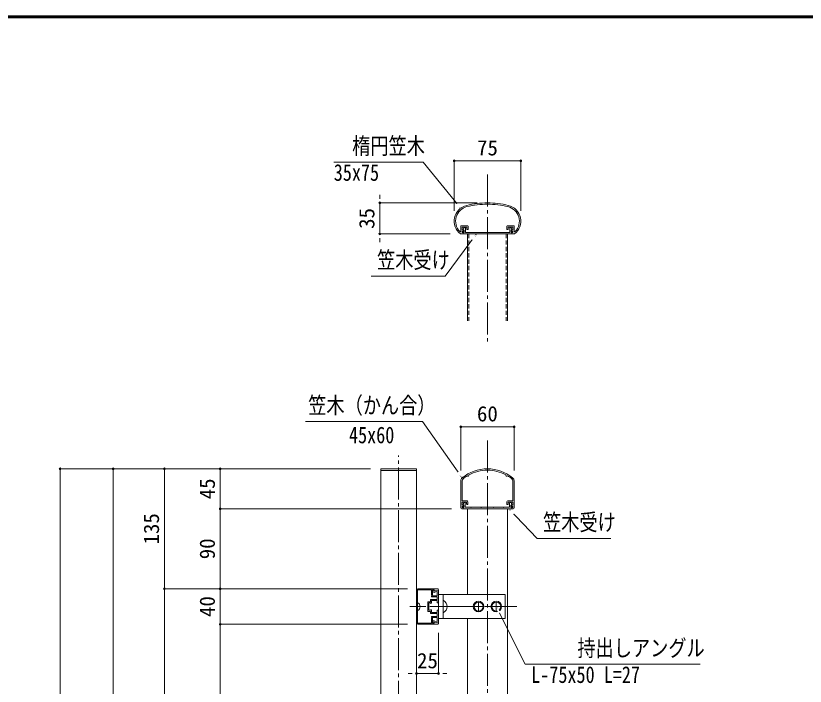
# Model space of a CAD drawing. Units: millimetres at full size. Extents: x -1601 to 1601, y -1131 to 1131.
# Drawn here: x -578 to 311, y 377 to 1131 of the extents above; entities that cross this region are included whole.
import ezdxf
from ezdxf.enums import TextEntityAlignment as Align

# ---------------------------------------------------------------- set-up
doc = ezdxf.new("R2010")
doc.units = ezdxf.units.MM
doc.header["$LTSCALE"] = 4
doc.header["$PDMODE"] = 32
doc.header["$PDSIZE"] = 2
doc.linetypes.add('CHAIN2', pattern=[12, 9, -1, 1, -1])
doc.linetypes.add('DASHED1', pattern=[1.8, 1.2, -0.6])
for name, color, linetype, lineweight in [('0-0_0', 7, 'Continuous', 18), ('0-2_1手摺寸法', 3, 'Continuous', 18), ('0-5_2躯体線', 4, 'Continuous', 9), ('0-7_3中心線', 2, 'CHAIN2', 18), ('0-8_41ｱﾙﾐ', 6, 'Continuous', 18), ('0-A_4アルミ', 6, 'Continuous', 18), ('0-B_6ﾊｯﾁﾝｸﾞ', 4, 'Continuous', 9), ('1-2_WAKU', 7, 'Continuous', 18)]:
    doc.layers.add(name, color=color, linetype=linetype, lineweight=lineweight)
doc.styles.add('ＭＳ ゴシック', font='')
doc.styles.get('ＭＳ ゴシック').set_extended_font_data('MS Gothic')

msp = doc.modelspace()

# ---------------------------------------------------------------- linework, layer by layer
at = {"layer": '0-0_0'}
for p, q in [((-69.722, 885.622), (-69.722, 787.76)), ((-24.722, 885.622), (-24.722, 787.76)), ((-69.735, 576.227), (-69.735, 479.727)), ((-24.735, 576.227), (-24.735, 99.518)), ((-69.735, 452.727), (-69.735, 99.518))]:
    msp.add_line(p, q, dxfattribs=at)
for points in [[(-76.382, 913.473), (-119.76, 966.596), (-220.375, 966.596)], [(-59.604, 885.622), (-94.982, 838.231), (-178.179, 838.231)], [(-75.555, 611.187), (-120.179, 674.6), (-252.284, 674.6)], [(-23.022, 576.227), (8.724, 542.993), (91.921, 542.993)], [(-37.392, 466.227), (-4.888, 401.384), (192.263, 401.384)]]:
    msp.add_lwpolyline(points, dxfattribs=at)
at = {"layer": '0-2_1手摺寸法'}
for p, q in [((-84.605, 911.526), (-84.605, 968.025)), ((-84.605, 968.025), (-9.722, 968.025)), ((-14.322, 968.025), (-80.005, 968.025)), ((-9.722, 911.526), (-9.722, 968.025)), ((-168.517, 925.222), (-168.517, 929.822)), ((-58.708, 920.622), (-168.517, 920.622)), ((-168.517, 920.622), (-168.517, 885.622)), ((-168.517, 885.622), (-168.517, 920.622)), ((-89.099, 885.622), (-168.517, 885.622)), ((-168.517, 881.022), (-168.517, 876.422)), ((-77.235, 619.191), (-77.235, 668.63)), ((-77.235, 668.63), (-17.235, 668.63)), ((-21.835, 668.63), (-72.635, 668.63)), ((-17.235, 619.191), (-17.235, 668.63)), ((-178.735, 621.227), (-528.564, 621.227)), ((-528.564, -493.773), (-528.564, 621.227)), ((-528.564, 616.627), (-528.564, -489.173)), ((-178.735, 621.227), (-468.802, 621.227)), ((-468.802, -478.773), (-468.802, 621.227)), ((-468.802, 616.627), (-468.802, -474.173)), ((-178.735, 621.227), (-411.086, 621.227)), ((-411.086, 486.227), (-411.086, 621.227)), ((-411.086, 616.627), (-411.086, 490.827)), ((-178.735, 621.227), (-348.157, 621.227)), ((-348.157, 576.227), (-348.157, 621.227)), ((-348.157, 616.627), (-348.157, 580.827)), ((-87.735, 576.227), (-348.157, 576.227)), ((-87.735, 576.227), (-348.157, 576.227)), ((-348.157, 486.227), (-348.157, 576.227)), ((-348.157, 571.627), (-348.157, 490.827)), ((-152.235, 486.227), (-411.086, 486.227)), ((-152.235, 486.227), (-411.086, 486.227)), ((-411.086, -398.773), (-411.086, 486.227)), ((-411.086, 481.627), (-411.086, -394.173)), ((-137.235, 486.227), (-348.157, 486.227)), ((-137.235, 486.227), (-348.157, 486.227)), ((-348.157, 446.227), (-348.157, 486.227)), ((-348.157, 481.627), (-348.157, 450.827)), ((-102.235, 479.727), (-27.235, 479.727)), ((-102.235, 452.727), (-102.235, 479.727)), ((-97.235, 452.727), (-97.235, 479.727)), ((-27.235, 479.727), (-27.235, 452.727)), ((-137.235, 446.227), (-348.157, 446.227)), ((-137.235, 446.227), (-348.157, 446.227)), ((-348.157, -358.773), (-348.157, 446.227)), ((-102.235, 452.727), (-27.235, 452.727)), ((-348.157, 441.627), (-348.157, -354.173)), ((-102.235, 436.758), (-102.235, 390.723)), ((-127.235, 434.797), (-127.235, 390.723)), ((-131.835, 390.723), (-136.435, 390.723)), ((-102.235, 390.723), (-127.235, 390.723)), ((-127.235, 390.723), (-102.235, 390.723)), ((-97.635, 390.723), (-93.035, 390.723))]:
    msp.add_line(p, q, dxfattribs=at)
for p in [(-84.605, 968.025), (-9.722, 968.025), (-168.517, 920.622), (-168.517, 885.622), (-77.235, 668.63), (-17.235, 668.63), (-528.564, 621.227), (-468.802, 621.227), (-411.086, 621.227), (-348.157, 621.227), (-348.157, 576.227), (-411.086, 486.227), (-348.157, 486.227), (-348.157, 446.227), (-127.235, 390.723), (-102.235, 390.723)]:
    msp.add_point(p, dxfattribs=at)
at = {"layer": '0-5_2躯体線'}
for p, q in [((-97.235, 472.977), (-97.235, 459.477)), ((-96.735, 472.977), (-97.235, 472.977)), ((-116.682, 466.227), (-134.488, 466.227)), ((-125.935, 461.907), (-125.935, 470.547)), ((-125.615, 470.547), (-125.935, 470.547)), ((-112.175, 466.227), (-89.919, 466.227)), ((-125.615, 461.907), (-125.935, 461.907)), ((-96.735, 459.477), (-97.235, 459.477))]:
    msp.add_line(p, q, dxfattribs=at)
for centre, radius in [((-100.43, 466.227), 7.695), ((-127.98, 466.227), 4.925)]:
    msp.add_arc(centre, radius, 298.699, 61.301, dxfattribs=at)
at = {"layer": '0-7_3中心線'}
for p, q in [((-47.222, 952.47), (-47.222, 760.827)), ((-47.235, 653.076), (-47.235, -891.897)), ((-147.235, -517.234), (-147.235, 636.235)), ((-14.074, 466.227), (-105.354, 466.227))]:
    msp.add_line(p, q, dxfattribs=at)
at = {"layer": '0-8_41ｱﾙﾐ', "linetype": 'DASHED1'}
for p, q in [((-68.222, 885.622), (-68.222, 787.76)), ((-26.222, 885.622), (-26.222, 787.76))]:
    msp.add_line(p, q, dxfattribs=at)
at = {"layer": '0-8_41ｱﾙﾐ'}
for p, q in [((-167.235, 17.331), (-167.235, 621.227)), ((-127.235, 621.227), (-167.235, 621.227)), ((-127.235, 619.227), (-167.235, 619.227)), ((-127.235, 17.331), (-127.235, 621.227))]:
    msp.add_line(p, q, dxfattribs=at)
at = {"layer": '0-A_4アルミ'}
for p, q in [((-77.105, 888.877), (-77.105, 894.422)), ((-76.905, 894.622), (-69.305, 894.622)), ((-75.605, 893.122), (-70.605, 893.122)), ((-75.605, 889.922), (-75.605, 893.122)), ((-75.605, 889.922), (-75.605, 893.122)), ((-75.605, 889.922), (-73.979, 889.922)), ((-73.812, 889.611), (-74.605, 888.422)), ((-73.776, 892.409), (-74.517, 890.185)), ((-73.605, 887.122), (-73.605, 889.922)), ((-73.064, 892.922), (-72.855, 892.922)), ((-72.105, 887.422), (-72.105, 892.172)), ((-70.605, 890.822), (-70.605, 893.122)), ((-70.405, 890.622), (-69.305, 890.622)), ((-69.105, 890.822), (-69.105, 894.422)), ((-25.222, 890.822), (-25.222, 894.422)), ((-17.422, 894.622), (-25.022, 894.622)), ((-23.922, 890.622), (-25.022, 890.622)), ((-18.722, 893.122), (-23.722, 893.122)), ((-23.722, 890.822), (-23.722, 893.122)), ((-22.105, 887.422), (-22.105, 892.172)), ((-21.146, 892.922), (-21.355, 892.922)), ((-20.605, 887.122), (-20.605, 889.922)), ((-20.514, 889.611), (-19.722, 888.422)), ((-20.434, 892.409), (-19.693, 890.185)), ((-18.722, 889.922), (-20.348, 889.922)), ((-18.722, 889.922), (-18.722, 893.122)), ((-18.722, 889.922), (-18.722, 893.122)), ((-17.222, 888.877), (-17.222, 894.422)), ((-77.605, 885.622), (-77.605, 885.627)), ((-77.605, 885.622), (-74.605, 885.622)), ((-75.605, 888.422), (-74.605, 888.422)), ((-75.605, 887.122), (-75.605, 888.422)), ((-75.605, 887.122), (-74.605, 887.122)), ((-74.605, 885.622), (-74.605, 887.122)), ((-74.605, 885.622), (-74.605, 886.622)), ((-19.605, 885.622), (-74.605, 885.622)), ((-73.605, 887.122), (-74.105, 887.122)), ((-65.705, 887.422), (-72.105, 887.422)), ((-65.236, 887.215), (-65.105, 887.422)), ((-54.405, 887.422), (-65.105, 887.422)), ((-54.405, 887.422), (-65.105, 887.422)), ((-54.274, 887.215), (-54.405, 887.422)), ((-53.936, 887.215), (-53.805, 887.422)), ((-47.105, 887.422), (-53.805, 887.422)), ((-47.105, 887.422), (-53.805, 887.422)), ((-47.105, 887.422), (-40.405, 887.422)), ((-47.105, 887.422), (-40.405, 887.422)), ((-40.274, 887.215), (-40.405, 887.422)), ((-39.936, 887.215), (-39.805, 887.422)), ((-39.805, 887.422), (-29.105, 887.422)), ((-39.805, 887.422), (-29.105, 887.422)), ((-28.974, 887.215), (-29.105, 887.422)), ((-28.636, 887.215), (-28.505, 887.422)), ((-28.505, 887.422), (-22.105, 887.422)), ((-28.505, 887.422), (-22.105, 887.422)), ((-20.605, 887.122), (-20.105, 887.122)), ((-18.722, 888.422), (-19.722, 888.422)), ((-18.722, 887.122), (-19.722, 887.122)), ((-19.722, 885.622), (-19.722, 887.122)), ((-16.722, 885.622), (-19.722, 885.622)), ((-19.605, 885.622), (-19.605, 886.622)), ((-18.722, 887.122), (-18.722, 888.422)), ((-16.722, 885.622), (-16.722, 885.627)), ((-77.235, 607.691), (-77.235, 577.227)), ((-75.735, 607.691), (-75.735, 585.227)), ((-18.735, 607.691), (-18.735, 585.227)), ((-17.235, 607.691), (-17.235, 577.227)), ((-75.735, 585.227), (-70.235, 585.227)), ((-75.735, 583.727), (-70.735, 583.727)), ((-75.735, 583.727), (-75.735, 580.527)), ((-75.735, 580.527), (-73.935, 580.527)), ((-75.735, 579.027), (-75.735, 577.727)), ((-74.735, 580.727), (-73.847, 583.214)), ((-73.735, 580.527), (-74.535, 580.527)), ((-73.735, 580.527), (-73.735, 577.727)), ((-72.235, 582.771), (-72.235, 578.027)), ((-47.235, 578.027), (-72.235, 578.027)), ((-70.735, 583.727), (-70.735, 581.727)), ((-70.235, 581.227), (-69.235, 581.227)), ((-69.235, 584.227), (-69.235, 581.227)), ((-65.835, 578.027), (-65.704, 577.82)), ((-65.235, 578.027), (-65.366, 577.82)), ((-54.535, 578.027), (-54.404, 577.82)), ((-53.935, 578.027), (-54.066, 577.82)), ((-47.235, 578.027), (-22.235, 578.027)), ((-40.535, 578.027), (-40.404, 577.82)), ((-39.935, 578.027), (-40.066, 577.82)), ((-29.235, 578.027), (-29.104, 577.82)), ((-28.635, 578.027), (-28.766, 577.82)), ((-25.235, 584.227), (-25.235, 581.227)), ((-24.235, 581.227), (-25.235, 581.227)), ((-18.735, 585.227), (-24.235, 585.227)), ((-18.735, 583.727), (-23.735, 583.727)), ((-23.735, 583.727), (-23.735, 581.727)), ((-22.235, 582.771), (-22.235, 578.027)), ((-20.735, 580.527), (-19.935, 580.527)), ((-20.735, 580.527), (-20.735, 577.727)), ((-19.735, 579.027), (-20.735, 580.327)), ((-19.735, 580.727), (-20.623, 583.214)), ((-18.735, 580.527), (-20.535, 580.527)), ((-18.735, 579.027), (-19.735, 579.027)), ((-18.735, 583.727), (-18.735, 580.527)), ((-18.735, 579.027), (-18.735, 577.727)), ((-76.235, 576.227), (-74.735, 576.227)), ((-75.735, 577.727), (-74.735, 577.727)), ((-74.735, 577.727), (-74.735, 576.227)), ((-74.735, 577.227), (-74.735, 576.227)), ((-47.235, 576.227), (-74.735, 576.227)), ((-73.735, 577.727), (-74.235, 577.727)), ((-47.235, 576.227), (-19.735, 576.227)), ((-20.735, 577.727), (-20.235, 577.727)), ((-18.735, 577.727), (-19.735, 577.727)), ((-19.735, 577.727), (-19.735, 576.227)), ((-19.735, 577.227), (-19.735, 576.227)), ((-18.235, 576.227), (-19.735, 576.227)), ((-127.235, 466.227), (-127.235, 484.727)), ((-125.935, 473.527), (-125.935, 484.927)), ((-125.935, 484.927), (-110.235, 484.927)), ((-125.735, 486.227), (-103.735, 486.227)), ((-110.235, 484.927), (-110.235, 479.227)), ((-109.035, 484.927), (-109.035, 479.227)), ((-109.035, 484.927), (-107.235, 484.927)), ((-107.235, 484.671), (-107.485, 484.671)), ((-107.235, 484.916), (-107.235, 484.065)), ((-107.235, 484.671), (-107.235, 483.696)), ((-102.463, 484.383), (-107.235, 483.696)), ((-106.876, 483.771), (-102.403, 484.414)), ((-103.735, 482.989), (-106.555, 482.586)), ((-103.735, 478.457), (-103.735, 483.001)), ((-102.235, 470.671), (-102.235, 484.196)), ((-126.142, 473.396), (-125.935, 473.527)), ((-126.142, 473.058), (-125.935, 472.927)), ((-126.142, 471.896), (-125.935, 472.027)), ((-126.142, 471.558), (-125.935, 471.427)), ((-125.935, 472.027), (-125.935, 472.927)), ((-125.935, 466.527), (-125.935, 471.427)), ((-114.435, 471.471), (-114.435, 460.971)), ((-111.435, 471.671), (-114.235, 471.671)), ((-111.435, 471.671), (-111.435, 473.971)), ((-111.235, 474.171), (-103.735, 474.171)), ((-110.235, 479.227), (-109.035, 479.227)), ((-110.235, 477.457), (-110.235, 478.257)), ((-110.235, 472.971), (-103.735, 472.971)), ((-110.235, 470.216), (-110.235, 472.971)), ((-103.735, 478.457), (-110.035, 478.457)), ((-103.735, 477.257), (-110.035, 477.257)), ((-103.735, 474.171), (-103.735, 477.257)), ((-103.735, 472.971), (-103.735, 470.671)), ((-127.235, 466.227), (-127.235, 447.727)), ((-126.142, 466.396), (-125.935, 466.527)), ((-113.235, 461.971), (-113.235, 470.471)), ((-113.235, 470.471), (-111.435, 470.471)), ((-111.435, 470.471), (-111.435, 469.949)), ((-111.435, 462.494), (-111.435, 461.971)), ((-111.172, 469.759), (-110.372, 470.026)), ((-110.372, 462.417), (-111.172, 462.684)), ((-103.535, 470.471), (-102.435, 470.471)), ((-126.142, 460.896), (-125.935, 461.027)), ((-126.142, 460.558), (-125.935, 460.427)), ((-126.142, 459.396), (-125.935, 459.527)), ((-126.142, 459.058), (-125.935, 458.927)), ((-125.935, 460.427), (-125.935, 459.527)), ((-125.935, 458.927), (-125.935, 447.527)), ((-114.235, 460.771), (-111.435, 460.771)), ((-113.235, 461.971), (-111.435, 461.971)), ((-111.435, 460.771), (-111.435, 458.471)), ((-111.235, 458.271), (-103.735, 458.271)), ((-110.235, 459.471), (-110.235, 462.227)), ((-110.235, 459.471), (-103.735, 459.471)), ((-110.235, 454.197), (-110.235, 454.997)), ((-103.735, 455.197), (-110.035, 455.197)), ((-103.735, 453.997), (-110.035, 453.997)), ((-103.735, 459.471), (-103.735, 461.771)), ((-103.735, 458.271), (-103.735, 455.197)), ((-103.735, 453.997), (-103.735, 449.454)), ((-103.535, 461.971), (-102.435, 461.971)), ((-102.235, 461.771), (-102.235, 448.258)), ((-125.935, 447.527), (-110.235, 447.527)), ((-125.735, 446.227), (-103.735, 446.227)), ((-110.235, 453.227), (-109.035, 453.227)), ((-110.235, 447.527), (-110.235, 453.227)), ((-109.035, 447.527), (-109.035, 453.227)), ((-109.035, 447.527), (-107.235, 447.527)), ((-107.235, 447.771), (-107.485, 447.771)), ((-102.463, 448.06), (-107.235, 448.747)), ((-107.235, 447.771), (-107.235, 448.747)), ((-107.235, 447.527), (-107.235, 448.378)), ((-106.876, 448.672), (-102.403, 448.029)), ((-103.735, 449.454), (-106.555, 449.856))]:
    msp.add_line(p, q, dxfattribs=at)
for points in [[(-74.328, 889.922), (-73.605, 889.922), (-73.605, 889.912)], [(-19.882, 889.922), (-20.605, 889.922), (-20.605, 889.912)], [(-65.574, 887.215), (-65.705, 887.422), (-72.105, 887.422)], [(-75.735, 579.027), (-74.735, 579.027), (-73.735, 580.327)], [(-126.142, 466.058), (-125.935, 465.927), (-125.935, 461.027)]]:
    msp.add_lwpolyline(points, dxfattribs=at)
for centre, radius, start, end in [((-66.295, 900.026), 18.31, 103.586, 231.876), ((-66.295, 900.026), 16.81, 103.586, 223.962), ((-47.105, 820.622), 100, 90, 103.586), ((-47.105, 820.622), 98.5, 90, 103.586), ((-47.222, 820.622), 100, 76.414, 90), ((-47.222, 820.622), 98.5, 76.414, 90), ((-28.032, 900.026), 16.81, 316.038, 76.414), ((-28.032, 900.026), 18.31, 308.124, 76.414), ((-76.905, 894.422), 0.2, 90, 180), ((-74.328, 890.122), 0.2, 161.565, 270), ((-73.979, 889.722), 0.2, 326.31, 90), ((-73.064, 892.172), 0.75, 90, 161.565), ((-72.855, 892.172), 0.75, 0, 90), ((-70.405, 890.822), 0.2, 180, 270), ((-69.305, 894.422), 0.2, 0, 90), ((-69.305, 890.822), 0.2, 270, 0), ((-25.022, 894.422), 0.2, 90, 180), ((-25.022, 890.822), 0.2, 180, 270), ((-23.922, 890.822), 0.2, 270, 0), ((-21.355, 892.172), 0.75, 90, 180), ((-21.146, 892.172), 0.75, 18.435, 90), ((-20.348, 889.722), 0.2, 90, 213.69), ((-19.882, 890.122), 0.2, 270, 18.435), ((-17.422, 894.422), 0.2, 0, 90), ((-77.855, 888.877), 0.75, 223.962, 0), ((-74.105, 886.622), 0.5, 90, 180), ((-65.405, 887.322), 0.2, 212.334, 327.666), ((-54.105, 887.322), 0.2, 212.334, 327.666), ((-40.105, 887.322), 0.2, 212.334, 327.666), ((-28.805, 887.322), 0.2, 212.334, 327.666), ((-20.105, 886.622), 0.5, 0, 90), ((-16.472, 888.877), 0.75, 180, 316.038), ((-47.235, 576.227), 45, 90, 129.023), ((-68.985, 613.899), 1, 210.659, 29.341), ((-47.235, 576.227), 43.5, 90, 118.683), ((-47.235, 576.227), 45, 50.977, 90), ((-47.235, 576.227), 43.5, 61.317, 90), ((-25.485, 613.899), 1, 150.659, 329.341), ((-72.735, 607.691), 4.5, 129.023, 180), ((-72.735, 607.691), 3, 129.023, 180), ((-47.235, 576.227), 43.5, 121.317, 129.023), ((-47.235, 576.227), 43.5, 50.977, 58.683), ((-21.735, 607.691), 3, 0, 50.977), ((-21.735, 607.691), 4.5, 0, 50.977), ((-74.535, 580.727), 0.2, 180, 270), ((-73.935, 580.327), 0.2, 0, 90), ((-73.148, 582.603), 0.928, 10.394, 138.888), ((-70.235, 581.727), 0.5, 180, 270), ((-70.235, 584.227), 1, 0, 90), ((-24.235, 584.227), 1, 90, 180), ((-24.235, 581.727), 0.5, 270, 0), ((-21.322, 582.603), 0.928, 41.112, 169.606), ((-20.535, 580.327), 0.2, 90, 180), ((-19.935, 580.727), 0.2, 270, 0), ((-76.235, 577.227), 1, 180, 270), ((-74.235, 577.227), 0.5, 90, 180), ((-65.535, 577.927), 0.2, 212.334, 327.666), ((-54.235, 577.927), 0.2, 212.334, 327.666), ((-40.235, 577.927), 0.2, 212.334, 327.666), ((-28.935, 577.927), 0.2, 212.334, 327.666), ((-20.235, 577.227), 0.5, 0, 90), ((-18.235, 577.227), 1, 270, 0), ((-125.735, 484.727), 1.5, 90, 180), ((-107.485, 483.421), 1.25, 90, 318.086), ((-106.935, 484.065), 0.3, 180, 281.31), ((-103.735, 484.716), 1.5, 353.929, 90), ((-102.435, 484.185), 0.2, 0, 98.13), ((-102.455, 484.632), 0.224, 283.328, 340.531), ((-126.035, 473.227), 0.2, 122.334, 237.666), ((-126.035, 471.727), 0.2, 122.334, 237.666), ((-114.235, 471.471), 0.2, 90, 180), ((-111.235, 473.971), 0.2, 90, 180), ((-110.035, 478.257), 0.2, 90, 180), ((-110.035, 477.457), 0.2, 180, 270), ((-126.035, 466.227), 0.2, 122.334, 180), ((-126.035, 466.227), 0.2, 180, 237.666), ((-111.235, 469.949), 0.2, 180, 288.435), ((-111.235, 462.494), 0.2, 71.565, 180), ((-110.435, 470.216), 0.2, 288.435, 0), ((-110.435, 462.227), 0.2, 0, 71.565), ((-103.535, 470.671), 0.2, 180, 270), ((-102.435, 470.671), 0.2, 270, 0), ((-126.035, 460.727), 0.2, 122.334, 237.666), ((-126.035, 459.227), 0.2, 122.334, 237.666), ((-114.235, 460.971), 0.2, 180, 270), ((-111.235, 458.471), 0.2, 180, 270), ((-110.035, 454.997), 0.2, 90, 180), ((-110.035, 454.197), 0.2, 180, 270), ((-103.535, 461.771), 0.2, 90, 180), ((-102.435, 461.771), 0.2, 0, 90), ((-125.735, 447.727), 1.5, 180, 270), ((-107.485, 449.021), 1.25, 41.914, 270), ((-106.935, 448.378), 0.3, 78.69, 180), ((-103.735, 447.727), 1.5, 270, 6.071), ((-102.435, 448.258), 0.2, 261.87, 0), ((-102.455, 447.811), 0.224, 19.469, 76.672)]:
    msp.add_arc(centre, radius, start, end, dxfattribs=at)
at = {"layer": '0-B_6ﾊｯﾁﾝｸﾞ'}
for p, q in [((-57.235, 471.327), (-57.235, 461.127)), ((-37.235, 471.327), (-37.235, 461.127)), ((-62.335, 466.227), (-52.135, 466.227)), ((-42.335, 466.227), (-32.135, 466.227))]:
    msp.add_line(p, q, dxfattribs=at)
for centre, radius in [((-57.235, 466.227), 6), ((-57.235, 466.227), 5.1), ((-37.235, 466.227), 6), ((-37.235, 466.227), 5.1)]:
    msp.add_circle(centre, radius, dxfattribs=at)
at = {"layer": '1-2_WAKU'}
for p, q in [((1601.2, 1131.2), (-1601.2, 1131.2)), ((1600.6, 1130.6), (-1600.6, 1130.6)), ((1600, 1130), (-1600, 1130)), ((1599.4, 1129.4), (-1599.4, 1129.4)), ((1598.8, 1128.8), (-1598.8, 1128.8))]:
    msp.add_line(p, q, dxfattribs=at)

# ---------------------------------------------------------------- texts
at = {"layer": '0-0_0', "style": 'ＭＳ ゴシック', "width": 0.8}
for s, p in [('楕円笠木', (-199.556, 969.738)), ('35x75', (-220.31, 939.806)), ('笠木受け', (-171.501, 841.374)), ('笠木（かん合）', (-249.042, 677.742)), ('45x60', (-203.161, 644.389)), ('笠木受け', (15.402, 546.136)), ('持出しアングル', (54.098, 404.526)), ('L-75x50 L=27', (2.013, 374.594))]:
    msp.add_text(s, height=18.77, dxfattribs=at).set_placement(p, align=Align.BOTTOM_LEFT)
at = {"layer": '0-2_1手摺寸法', "style": 'ＭＳ ゴシック'}
for s, p in [('75', (-58.939, 968.844)), ('60', (-59.011, 669.449)), ('25', (-126.511, 391.542))]:
    msp.add_text(s, height=17.27, dxfattribs=at).set_placement(p, align=Align.BOTTOM_LEFT)
for s, p in [('35', (-169.336, 891.346)), ('45', (-348.975, 586.951)), ('135', (-411.905, 536.063)), ('90', (-348.975, 519.451)), ('40', (-348.975, 454.451))]:
    msp.add_text(s, height=17.27, rotation=90, dxfattribs=at).set_placement(p, align=Align.BOTTOM_LEFT)

# ---------------------------------------------------------------- next in the draw order: wipeouts: each hides what was drawn before it
for points in [[(-82.441, 918.697), (-80.289, 920.454), (-76.382, 913.473), (-76.382, 913.473)], [(-63.204, 878.478), (-65.43, 880.14), (-59.604, 885.622), (-59.604, 885.622)], [(-81.225, 616.831), (-78.953, 618.43), (-75.555, 611.187), (-75.555, 611.187)], [(-16.576, 571.49), (-18.584, 569.57), (-23.022, 576.227), (-23.022, 576.227)], [(-32.62, 459.806), (-35.104, 458.562), (-37.392, 466.227), (-37.392, 466.227)]]:
    msp.add_wipeout(points)

doc.saveas('drawing.dxf')
